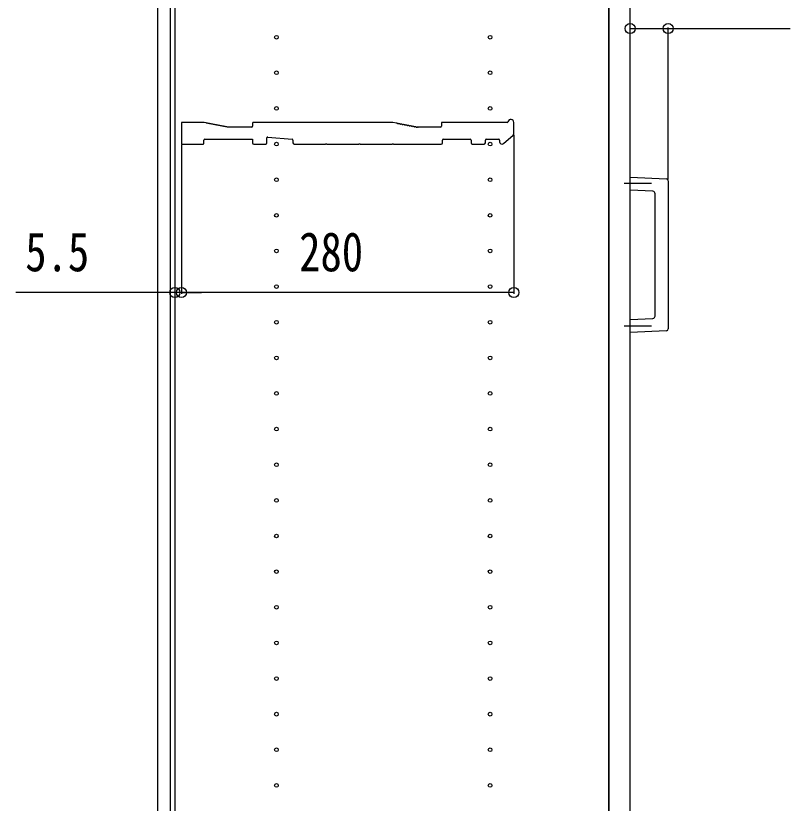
# Model space of a CAD drawing. Units: millimetres, scale not verified. Extents: x -4205 to 4205, y -2970 to 2970.
# Drawn here: x -3624 to -2972, y -932 to -269 of the extents above; entities that cross this region are included whole.
import ezdxf
from ezdxf.enums import TextEntityAlignment as Align

# ---------------------------------------------------------------- set-up
doc = ezdxf.new("R2010")
doc.units = ezdxf.units.MM
doc.header["$LTSCALE"] = 20
for name, color, linetype in [('0-2_YKK_11', 7, 'Continuous'), ('0-3_YKK_12', 2, 'Continuous'), ('0-4_YKK_13', 4, 'Continuous'), ('0-5_YKK_D', 6, 'Continuous')]:
    doc.layers.add(name, color=color, linetype=linetype)
doc.styles.add('ＭＳ ゴシック', font='')
doc.styles.get('ＭＳ ゴシック').set_extended_font_data('MS Gothic')

msp = doc.modelspace()

# ---------------------------------------------------------------- linework, layer by layer
at = {"layer": '0-2_YKK_11'}
for p, q in [((-3484.98, -359.4), (-3484.98, -376.3)), ((-3481.48, -358.7), (-3484.28, -358.7)), ((-3480.73, -358.97), (-3480.92, -358.9)), ((-3479.23, -358.97), (-3480.73, -358.97)), ((-3479.04, -358.9), (-3479.23, -358.97)), ((-3477.54, -358.9), (-3477.92, -358.9)), ((-3476.04, -358.9), (-3476.42, -358.9)), ((-3474.54, -358.9), (-3474.92, -358.9)), ((-3473.04, -358.9), (-3473.42, -358.9)), ((-3471.54, -358.9), (-3471.92, -358.9)), ((-3470.04, -358.9), (-3470.42, -358.9)), ((-3468.54, -358.9), (-3468.92, -358.9)), ((-3467.04, -358.9), (-3467.42, -358.9)), ((-3466.05, -358.7), (-3466.48, -358.7)), ((-3464.34, -359.01), (-3465.92, -358.71)), ((-3463.46, -359.39), (-3463.83, -359.31)), ((-3461.98, -359.67), (-3462.36, -359.59)), ((-3460.51, -359.95), (-3460.88, -359.88)), ((-3459.04, -360.23), (-3459.41, -360.16)), ((-3457.56, -360.51), (-3457.94, -360.44)), ((-3456.09, -360.79), (-3456.46, -360.72)), ((-3454.61, -361.07), (-3454.99, -361)), ((-3453.14, -361.35), (-3453.52, -361.28)), ((-3451.67, -361.63), (-3452.04, -361.56)), ((-3450.19, -361.91), (-3450.57, -361.84)), ((-3448.72, -362.19), (-3449.1, -362.12)), ((-3447.25, -362.47), (-3447.62, -362.4)), ((-3445.77, -362.75), (-3446.15, -362.68)), ((-3445.05, -362.69), (-3445.19, -362.66)), ((-3444.48, -362.7), (-3444.91, -362.7)), ((-3443.54, -362.9), (-3443.92, -362.9)), ((-3442.04, -362.9), (-3442.42, -362.9)), ((-3440.54, -362.9), (-3440.92, -362.9)), ((-3439.04, -362.9), (-3439.42, -362.9)), ((-3437.54, -362.9), (-3437.92, -362.9)), ((-3436.04, -362.9), (-3436.42, -362.9)), ((-3434.54, -362.9), (-3434.92, -362.9)), ((-3433.04, -362.9), (-3433.42, -362.9)), ((-3431.54, -362.9), (-3431.92, -362.9)), ((-3430.04, -362.9), (-3430.42, -362.9)), ((-3428.54, -362.9), (-3428.92, -362.9)), ((-3427.04, -362.9), (-3427.42, -362.9)), ((-3425.68, -362.7), (-3426.48, -362.7)), ((-3424.98, -359.4), (-3424.98, -362)), ((-3423.48, -358.7), (-3424.28, -358.7)), ((-3422.54, -358.9), (-3422.92, -358.9)), ((-3421.04, -358.9), (-3421.42, -358.9)), ((-3419.54, -358.9), (-3419.92, -358.9)), ((-3418.04, -358.9), (-3418.42, -358.9)), ((-3416.54, -358.9), (-3416.92, -358.9)), ((-3415.04, -358.9), (-3415.42, -358.9)), ((-3413.54, -358.9), (-3413.92, -358.9)), ((-3412.04, -358.9), (-3412.42, -358.9)), ((-3410.54, -358.9), (-3410.92, -358.9)), ((-3409.04, -358.9), (-3409.42, -358.9)), ((-3407.54, -358.9), (-3407.92, -358.9)), ((-3406.04, -358.9), (-3406.42, -358.9)), ((-3404.54, -358.9), (-3404.92, -358.9)), ((-3403.04, -358.9), (-3403.42, -358.9)), ((-3401.54, -358.9), (-3401.92, -358.9)), ((-3400.04, -358.9), (-3400.42, -358.9)), ((-3398.54, -358.9), (-3398.92, -358.9)), ((-3397.04, -358.9), (-3397.42, -358.9)), ((-3395.54, -358.9), (-3395.92, -358.9)), ((-3394.04, -358.9), (-3394.42, -358.9)), ((-3392.54, -358.9), (-3392.92, -358.9)), ((-3391.04, -358.9), (-3391.42, -358.9)), ((-3389.54, -358.9), (-3389.92, -358.9)), ((-3388.04, -358.9), (-3388.42, -358.9)), ((-3386.54, -358.9), (-3386.92, -358.9)), ((-3385.04, -358.9), (-3385.42, -358.9)), ((-3383.54, -358.9), (-3383.92, -358.9)), ((-3382.04, -358.9), (-3382.42, -358.9)), ((-3380.54, -358.9), (-3380.92, -358.9)), ((-3379.04, -358.9), (-3379.42, -358.9)), ((-3377.54, -358.9), (-3377.92, -358.9)), ((-3376.04, -358.9), (-3376.42, -358.9)), ((-3374.54, -358.9), (-3374.92, -358.9)), ((-3373.04, -358.9), (-3373.42, -358.9)), ((-3371.54, -358.9), (-3371.92, -358.9)), ((-3370.04, -358.9), (-3370.42, -358.9)), ((-3368.54, -358.9), (-3368.92, -358.9)), ((-3367.04, -358.9), (-3367.42, -358.9)), ((-3365.54, -358.9), (-3365.92, -358.9)), ((-3364.04, -358.9), (-3364.42, -358.9)), ((-3362.54, -358.9), (-3362.92, -358.9)), ((-3361.04, -358.9), (-3361.42, -358.9)), ((-3359.54, -358.9), (-3359.92, -358.9)), ((-3358.04, -358.9), (-3358.42, -358.9)), ((-3356.54, -358.9), (-3356.92, -358.9)), ((-3355.04, -358.9), (-3355.42, -358.9)), ((-3353.54, -358.9), (-3353.92, -358.9)), ((-3352.04, -358.9), (-3352.42, -358.9)), ((-3350.54, -358.9), (-3350.92, -358.9)), ((-3349.04, -358.9), (-3349.42, -358.9)), ((-3347.54, -358.9), (-3347.92, -358.9)), ((-3346.04, -358.9), (-3346.42, -358.9)), ((-3344.54, -358.9), (-3344.92, -358.9)), ((-3343.04, -358.9), (-3343.42, -358.9)), ((-3341.54, -358.9), (-3341.92, -358.9)), ((-3340.04, -358.9), (-3340.42, -358.9)), ((-3338.54, -358.9), (-3338.92, -358.9)), ((-3337.04, -358.9), (-3337.42, -358.9)), ((-3335.54, -358.9), (-3335.92, -358.9)), ((-3334.04, -358.9), (-3334.42, -358.9)), ((-3332.54, -358.9), (-3332.92, -358.9)), ((-3331.04, -358.9), (-3331.42, -358.9)), ((-3329.54, -358.9), (-3329.92, -358.9)), ((-3328.04, -358.9), (-3328.42, -358.9)), ((-3326.54, -358.9), (-3326.92, -358.9)), ((-3325.04, -358.9), (-3325.42, -358.9)), ((-3323.54, -358.9), (-3323.92, -358.9)), ((-3322.04, -358.9), (-3322.42, -358.9)), ((-3320.54, -358.9), (-3320.92, -358.9)), ((-3319.04, -358.9), (-3319.42, -358.9)), ((-3317.54, -358.9), (-3317.92, -358.9)), ((-3316.04, -358.9), (-3316.42, -358.9)), ((-3314.54, -358.9), (-3314.92, -358.9)), ((-3313.04, -358.9), (-3313.42, -358.9)), ((-3311.54, -358.9), (-3311.92, -358.9)), ((-3310.04, -358.9), (-3310.42, -358.9)), ((-3308.54, -358.9), (-3308.92, -358.9)), ((-3303.36, -359.59), (-3302.98, -359.67)), ((-3301.88, -359.88), (-3301.51, -359.95)), ((-3300.41, -360.16), (-3300.04, -360.23)), ((-3298.94, -360.44), (-3298.56, -360.51)), ((-3297.46, -360.72), (-3297.09, -360.79)), ((-3295.99, -361), (-3295.61, -361.07)), ((-3294.52, -361.28), (-3294.14, -361.35)), ((-3293.04, -361.56), (-3292.67, -361.63)), ((-3291.57, -361.84), (-3291.19, -361.91)), ((-3290.1, -362.12), (-3289.72, -362.19)), ((-3288.62, -362.4), (-3288.25, -362.47)), ((-3287.15, -362.68), (-3286.77, -362.75)), ((-3284.54, -362.9), (-3284.92, -362.9)), ((-3283.04, -362.9), (-3283.42, -362.9)), ((-3281.54, -362.9), (-3281.92, -362.9)), ((-3280.04, -362.9), (-3280.42, -362.9)), ((-3278.54, -362.9), (-3278.92, -362.9)), ((-3277.04, -362.9), (-3277.42, -362.9)), ((-3275.54, -362.9), (-3275.92, -362.9)), ((-3274.04, -362.9), (-3274.42, -362.9)), ((-3272.54, -362.9), (-3272.92, -362.9)), ((-3271.04, -362.9), (-3271.42, -362.9)), ((-3269.54, -362.9), (-3269.92, -362.9)), ((-3268.04, -362.9), (-3268.42, -362.9)), ((-3266.68, -362.7), (-3267.48, -362.7)), ((-3265.98, -359.4), (-3265.98, -362)), ((-3264.48, -358.7), (-3265.28, -358.7)), ((-3263.54, -358.9), (-3263.92, -358.9)), ((-3262.04, -358.9), (-3262.42, -358.9)), ((-3260.54, -358.9), (-3260.92, -358.9)), ((-3259.04, -358.9), (-3259.42, -358.9)), ((-3257.54, -358.9), (-3257.92, -358.9)), ((-3256.04, -358.9), (-3256.42, -358.9)), ((-3254.54, -358.9), (-3254.92, -358.9)), ((-3253.04, -358.9), (-3253.42, -358.9)), ((-3251.54, -358.9), (-3251.92, -358.9)), ((-3250.04, -358.9), (-3250.42, -358.9)), ((-3248.54, -358.9), (-3248.92, -358.9)), ((-3247.04, -358.9), (-3247.42, -358.9)), ((-3245.54, -358.9), (-3245.92, -358.9)), ((-3244.04, -358.9), (-3244.42, -358.9)), ((-3242.54, -358.9), (-3242.92, -358.9)), ((-3241.04, -358.9), (-3241.42, -358.9)), ((-3239.54, -358.9), (-3239.92, -358.9)), ((-3238.04, -358.9), (-3238.42, -358.9)), ((-3236.54, -358.9), (-3236.92, -358.9)), ((-3235.04, -358.9), (-3235.42, -358.9)), ((-3233.54, -358.9), (-3233.92, -358.9)), ((-3232.04, -358.9), (-3232.42, -358.9)), ((-3230.54, -358.9), (-3230.92, -358.9)), ((-3229.04, -358.9), (-3229.42, -358.9)), ((-3227.54, -358.9), (-3227.92, -358.9)), ((-3226.04, -358.9), (-3226.42, -358.9)), ((-3224.54, -358.9), (-3224.92, -358.9)), ((-3223.04, -358.9), (-3223.42, -358.9)), ((-3221.54, -358.9), (-3221.92, -358.9)), ((-3220.04, -358.9), (-3220.42, -358.9)), ((-3218.54, -358.9), (-3218.92, -358.9)), ((-3217.04, -358.9), (-3217.42, -358.9)), ((-3215.54, -358.9), (-3215.92, -358.9)), ((-3214.04, -358.9), (-3214.42, -358.9)), ((-3212.54, -358.9), (-3212.92, -358.9)), ((-3210.6, -358.7), (-3211.98, -358.7)), ((-3204.98, -368.09), (-3204.98, -358.7)), ((-3412.22, -371.07), (-3391.62, -372.94)), ((-3213.67, -376.51), (-3205.67, -369.6)), ((-3484.28, -377), (-3466.68, -377)), ((-3465.98, -376.3), (-3465.98, -373.7)), ((-3423.98, -377), (-3413.98, -377)), ((-3412.98, -376), (-3412.98, -371.77)), ((-3390.98, -373.64), (-3390.98, -376)), ((-3265.18, -376), (-3265.18, -373.7)), ((-3264.48, -373), (-3241.68, -373)), ((-3240.98, -373.7), (-3240.98, -376)), ((-3239.98, -377), (-3229.98, -377)), ((-3228.98, -376), (-3228.98, -373.7)), ((-3228.28, -373), (-3217.68, -373)), ((-3216.98, -373.7), (-3216.98, -375))]:
    msp.add_line(p, q, dxfattribs=at)
for points in [[(-3303.87, -359.29), (-3306.98, -358.7), (-3307.98, -358.7)], [(-3286.05, -362.69), (-3286.19, -362.66), (-3286.05, -362.69)], [(-3285.91, -362.7), (-3285.48, -362.7), (-3285.91, -362.7)], [(-3465.28, -373), (-3424.98, -373), (-3424.98, -376)], [(-3389.98, -377), (-3363.55, -377), (-3363.31, -376.87), (-3362.65, -376.87), (-3362.41, -377), (-3335.55, -377), (-3335.31, -376.87), (-3334.65, -376.87), (-3334.41, -377), (-3307.55, -377), (-3307.31, -376.87), (-3306.65, -376.87), (-3306.41, -377), (-3266.18, -377)]]:
    msp.add_lwpolyline(points, dxfattribs=at)
for centre, radius, start, end in [((-3207.48, -358.7), 2.5, 0, 167.36437), ((-3484.28, -359.4), 0.7, 90, 180), ((-3481.48, -359.58), 0.88, 50.46055, 90), ((-3478.48, -359.58), 0.88, 50.536, 129.53945), ((-3476.98, -359.58), 0.88, 50.536, 129.464), ((-3475.48, -359.58), 0.88, 50.536, 129.464), ((-3473.98, -359.58), 0.88, 50.536, 129.464), ((-3472.48, -359.58), 0.88, 50.536, 129.464), ((-3470.98, -359.58), 0.88, 50.536, 129.464), ((-3469.48, -359.58), 0.88, 50.536, 129.464), ((-3467.98, -359.58), 0.88, 50.536, 129.464), ((-3466.48, -359.58), 0.88, 90, 129.464), ((-3466.05, -359.4), 0.7, 79.2157, 90), ((-3464.51, -359.88), 0.88, 39.75171, 79.2157), ((-3463.03, -360.16), 0.88, 39.75171, 118.6797), ((-3461.56, -360.44), 0.88, 39.75171, 118.6797), ((-3460.09, -360.72), 0.88, 39.75171, 118.6797), ((-3458.61, -361), 0.88, 39.75171, 118.6797), ((-3457.14, -361.28), 0.88, 39.75171, 118.6797), ((-3455.67, -361.56), 0.88, 39.75171, 118.6797), ((-3454.19, -361.84), 0.88, 39.75171, 118.6797), ((-3452.72, -362.12), 0.88, 39.75171, 118.6797), ((-3451.25, -362.4), 0.88, 39.75171, 118.6797), ((-3449.77, -362.68), 0.88, 39.75171, 118.6797), ((-3448.3, -362.96), 0.88, 39.75171, 118.6797), ((-3446.82, -363.24), 0.88, 39.75171, 118.6797), ((-3445.35, -363.53), 0.88, 79.2157, 118.6797), ((-3444.91, -362), 0.7, 259.2157, 270), ((-3444.48, -363.58), 0.88, 50.536, 90), ((-3442.98, -363.58), 0.88, 50.536, 129.464), ((-3441.48, -363.58), 0.88, 50.536, 129.464), ((-3439.98, -363.58), 0.88, 50.536, 129.464), ((-3438.48, -363.58), 0.88, 50.536, 129.464), ((-3436.98, -363.58), 0.88, 50.536, 129.464), ((-3435.48, -363.58), 0.88, 50.536, 129.464), ((-3433.98, -363.58), 0.88, 50.536, 129.464), ((-3432.48, -363.58), 0.88, 50.536, 129.464), ((-3430.98, -363.58), 0.88, 50.536, 129.464), ((-3429.48, -363.58), 0.88, 50.536, 129.464), ((-3427.98, -363.58), 0.88, 50.536, 129.464), ((-3426.48, -363.58), 0.88, 90, 129.464), ((-3425.68, -362), 0.7, 270, 0), ((-3424.28, -359.4), 0.7, 90, 180), ((-3423.48, -359.58), 0.88, 50.536, 90), ((-3421.98, -359.58), 0.88, 50.536, 129.464), ((-3420.48, -359.58), 0.88, 50.536, 129.464), ((-3418.98, -359.58), 0.88, 50.536, 129.464), ((-3417.48, -359.58), 0.88, 50.536, 129.464), ((-3415.98, -359.58), 0.88, 50.536, 129.464), ((-3414.48, -359.58), 0.88, 50.536, 129.464), ((-3412.98, -359.58), 0.88, 50.536, 129.464), ((-3411.48, -359.58), 0.88, 50.536, 129.464), ((-3409.98, -359.58), 0.88, 50.536, 129.464), ((-3408.48, -359.58), 0.88, 50.536, 129.464), ((-3406.98, -359.58), 0.88, 50.536, 129.464), ((-3405.48, -359.58), 0.88, 50.536, 129.464), ((-3403.98, -359.58), 0.88, 50.536, 129.464), ((-3402.48, -359.58), 0.88, 50.536, 129.464), ((-3400.98, -359.58), 0.88, 50.536, 129.464), ((-3399.48, -359.58), 0.88, 50.536, 129.464), ((-3397.98, -359.58), 0.88, 50.536, 129.464), ((-3396.48, -359.58), 0.88, 50.536, 129.464), ((-3394.98, -359.58), 0.88, 50.536, 129.464), ((-3393.48, -359.58), 0.88, 50.536, 129.464), ((-3391.98, -359.58), 0.88, 50.536, 129.464), ((-3390.48, -359.58), 0.88, 50.536, 129.464), ((-3388.98, -359.58), 0.88, 50.536, 129.464), ((-3387.48, -359.58), 0.88, 50.536, 129.464), ((-3385.98, -359.58), 0.88, 50.536, 129.464), ((-3384.48, -359.58), 0.88, 50.536, 129.464), ((-3382.98, -359.58), 0.88, 50.536, 129.464), ((-3381.48, -359.58), 0.88, 50.536, 129.464), ((-3379.98, -359.58), 0.88, 50.536, 129.464), ((-3378.48, -359.58), 0.88, 50.536, 129.464), ((-3376.98, -359.58), 0.88, 50.536, 129.464), ((-3375.48, -359.58), 0.88, 50.536, 129.464), ((-3373.98, -359.58), 0.88, 50.536, 129.464), ((-3372.48, -359.58), 0.88, 50.536, 129.464), ((-3370.98, -359.58), 0.88, 50.536, 129.464), ((-3369.48, -359.58), 0.88, 50.536, 129.464), ((-3367.98, -359.58), 0.88, 50.536, 129.464), ((-3366.48, -359.58), 0.88, 50.536, 129.464), ((-3364.98, -359.58), 0.88, 50.536, 129.464), ((-3363.48, -359.58), 0.88, 50.536, 129.464), ((-3361.98, -359.58), 0.88, 50.536, 129.464), ((-3360.48, -359.58), 0.88, 50.536, 129.464), ((-3358.98, -359.58), 0.88, 50.536, 129.464), ((-3357.48, -359.58), 0.88, 50.536, 129.464), ((-3355.98, -359.58), 0.88, 50.536, 129.464), ((-3354.48, -359.58), 0.88, 50.536, 129.464), ((-3352.98, -359.58), 0.88, 50.536, 129.464), ((-3351.48, -359.58), 0.88, 50.536, 129.464), ((-3349.98, -359.58), 0.88, 50.536, 129.464), ((-3348.48, -359.58), 0.88, 50.536, 129.464), ((-3346.98, -359.58), 0.88, 50.536, 129.464), ((-3345.48, -359.58), 0.88, 50.536, 129.464), ((-3343.98, -359.58), 0.88, 50.536, 129.464), ((-3342.48, -359.58), 0.88, 50.536, 129.464), ((-3340.98, -359.58), 0.88, 50.536, 129.464), ((-3339.48, -359.58), 0.88, 50.536, 129.464), ((-3337.98, -359.58), 0.88, 50.536, 129.464), ((-3336.48, -359.58), 0.88, 50.536, 129.464), ((-3334.98, -359.58), 0.88, 50.536, 129.464), ((-3333.48, -359.58), 0.88, 50.536, 129.464), ((-3331.98, -359.58), 0.88, 50.536, 129.464), ((-3330.48, -359.58), 0.88, 50.536, 129.464), ((-3328.98, -359.58), 0.88, 50.536, 129.464), ((-3327.48, -359.58), 0.88, 50.536, 129.464), ((-3325.98, -359.58), 0.88, 50.536, 129.464), ((-3324.48, -359.58), 0.88, 50.536, 129.464), ((-3322.98, -359.58), 0.88, 50.536, 129.464), ((-3321.48, -359.58), 0.88, 50.536, 129.464), ((-3319.98, -359.58), 0.88, 50.536, 129.464), ((-3318.48, -359.58), 0.88, 50.536, 129.464), ((-3316.98, -359.58), 0.88, 50.536, 129.464), ((-3315.48, -359.58), 0.88, 50.536, 129.464), ((-3313.98, -359.58), 0.88, 50.536, 129.464), ((-3312.48, -359.58), 0.88, 50.536, 129.464), ((-3310.98, -359.58), 0.88, 50.536, 129.464), ((-3309.48, -359.58), 0.88, 50.536, 129.464), ((-3307.98, -359.58), 0.88, 90, 129.464), ((-3304.03, -360.16), 0.88, 39.75171, 79.2157), ((-3302.56, -360.44), 0.88, 39.75171, 118.6797), ((-3301.09, -360.72), 0.88, 39.75171, 118.6797), ((-3299.61, -361), 0.88, 39.75171, 118.6797), ((-3298.14, -361.28), 0.88, 39.75171, 118.6797), ((-3296.67, -361.56), 0.88, 39.75171, 118.6797), ((-3295.19, -361.84), 0.88, 39.75171, 118.6797), ((-3293.72, -362.12), 0.88, 39.75171, 118.6797), ((-3292.25, -362.4), 0.88, 39.75171, 118.6797), ((-3290.77, -362.68), 0.88, 39.75171, 118.6797), ((-3289.3, -362.96), 0.88, 39.75171, 118.6797), ((-3287.82, -363.24), 0.88, 39.75171, 118.6797), ((-3286.35, -363.53), 0.88, 79.2157, 118.6797), ((-3285.91, -362), 0.7, 259.2157, 270), ((-3285.91, -362), 0.7, 259.2157, 270), ((-3285.48, -363.58), 0.88, 50.536, 90), ((-3283.98, -363.58), 0.88, 50.536, 129.464), ((-3282.48, -363.58), 0.88, 50.536, 129.464), ((-3280.98, -363.58), 0.88, 50.536, 129.464), ((-3279.48, -363.58), 0.88, 50.536, 129.464), ((-3277.98, -363.58), 0.88, 50.536, 129.464), ((-3276.48, -363.58), 0.88, 50.536, 129.464), ((-3274.98, -363.58), 0.88, 50.536, 129.464), ((-3273.48, -363.58), 0.88, 50.536, 129.464), ((-3271.98, -363.58), 0.88, 50.536, 129.464), ((-3270.48, -363.58), 0.88, 50.536, 129.464), ((-3268.98, -363.58), 0.88, 50.536, 129.464), ((-3267.48, -363.58), 0.88, 90, 129.464), ((-3266.68, -362), 0.7, 270, 0), ((-3265.28, -359.4), 0.7, 90, 180), ((-3264.48, -359.58), 0.88, 50.536, 90), ((-3262.98, -359.58), 0.88, 50.536, 129.464), ((-3261.48, -359.58), 0.88, 50.536, 129.464), ((-3259.98, -359.58), 0.88, 50.536, 129.464), ((-3258.48, -359.58), 0.88, 50.536, 129.464), ((-3256.98, -359.58), 0.88, 50.536, 129.464), ((-3255.48, -359.58), 0.88, 50.536, 129.464), ((-3253.98, -359.58), 0.88, 50.536, 129.464), ((-3252.48, -359.58), 0.88, 50.536, 129.464), ((-3250.98, -359.58), 0.88, 50.536, 129.464), ((-3249.48, -359.58), 0.88, 50.536, 129.464), ((-3247.98, -359.58), 0.88, 50.536, 129.464), ((-3246.48, -359.58), 0.88, 50.536, 129.464), ((-3244.98, -359.58), 0.88, 50.536, 129.464), ((-3243.48, -359.58), 0.88, 50.536, 129.464), ((-3241.98, -359.58), 0.88, 50.536, 129.464), ((-3240.48, -359.58), 0.88, 50.536, 129.464), ((-3238.98, -359.58), 0.88, 50.536, 129.464), ((-3237.48, -359.58), 0.88, 50.536, 129.464), ((-3235.98, -359.58), 0.88, 50.536, 129.464), ((-3234.48, -359.58), 0.88, 50.536, 129.464), ((-3232.98, -359.58), 0.88, 50.536, 129.464), ((-3231.48, -359.58), 0.88, 50.536, 129.464), ((-3229.98, -359.58), 0.88, 50.536, 129.464), ((-3228.48, -359.58), 0.88, 50.536, 129.464), ((-3226.98, -359.58), 0.88, 50.536, 129.464), ((-3225.48, -359.58), 0.88, 50.536, 129.464), ((-3223.98, -359.58), 0.88, 50.536, 129.464), ((-3222.48, -359.58), 0.88, 50.536, 129.464), ((-3220.98, -359.58), 0.88, 50.536, 129.464), ((-3219.48, -359.58), 0.88, 50.536, 129.464), ((-3217.98, -359.58), 0.88, 50.536, 129.464), ((-3216.48, -359.58), 0.88, 50.536, 129.464), ((-3214.98, -359.58), 0.88, 50.536, 129.464), ((-3213.48, -359.58), 0.88, 50.536, 129.464), ((-3211.98, -359.58), 0.88, 90, 129.464), ((-3210.6, -358), 0.7, 270, 347.36437), ((-3412.28, -371.77), 0.7, 84.80557, 180), ((-3206.98, -368.09), 2, 310.83872, 0), ((-3484.28, -376.3), 0.7, 180, 270), ((-3466.68, -376.3), 0.7, 270, 0), ((-3465.28, -373.7), 0.7, 90, 180), ((-3423.98, -376), 1, 180, 270), ((-3413.98, -376), 1, 270, 0), ((-3391.68, -373.64), 0.7, 0, 84.80557), ((-3389.98, -376), 1, 180, 270), ((-3266.18, -376), 1, 270, 0), ((-3264.48, -373.7), 0.7, 90, 180), ((-3241.68, -373.7), 0.7, 0, 90), ((-3239.98, -376), 1, 180, 270), ((-3229.98, -376), 1, 270, 0), ((-3228.28, -373.7), 0.7, 90, 180), ((-3217.68, -373.7), 0.7, 0, 90), ((-3214.98, -375), 2, 180, 310.83872)]:
    msp.add_arc(centre, radius, start, end, dxfattribs=at)
at = {"layer": '0-3_YKK_12'}
for p, q in [((-3494.48, 843.5), (-3494.48, -1327.5)), ((-3490.48, 843.5), (-3490.48, -1327.5))]:
    msp.add_line(p, q, dxfattribs=at)
for points in [[(-3504.98, -1337), (-3124.98, -1337), (-3124.98, 853), (-3504.98, 853)], [(-3124.98, -1334), (-3106.98, -1334), (-3106.98, 850), (-3124.98, 850)]]:
    msp.add_lwpolyline(points, close=True, dxfattribs=at)
for centre in [(-3404.98, -287), (-3224.98, -287), (-3404.98, -317), (-3224.98, -317), (-3404.98, -347), (-3224.98, -347), (-3404.98, -377), (-3224.98, -377), (-3404.98, -407), (-3224.98, -407), (-3404.98, -437), (-3224.98, -437), (-3404.98, -467), (-3224.98, -467), (-3404.98, -497), (-3224.98, -497), (-3404.98, -527), (-3224.98, -527), (-3404.98, -557), (-3224.98, -557), (-3404.98, -587), (-3224.98, -587), (-3404.98, -617), (-3224.98, -617), (-3404.98, -647), (-3224.98, -647), (-3404.98, -677), (-3224.98, -677), (-3404.98, -707), (-3224.98, -707), (-3404.98, -737), (-3224.98, -737), (-3404.98, -767), (-3224.98, -767), (-3404.98, -797), (-3224.98, -797), (-3404.98, -827), (-3224.98, -827), (-3404.98, -857), (-3224.98, -857), (-3404.98, -887), (-3224.98, -887), (-3404.98, -917), (-3224.98, -917)]:
    msp.add_circle(centre, 1.55, dxfattribs=at)
at = {"layer": '0-4_YKK_13'}
for p, q in [((-3088.93, -410.27), (-3112.08, -410.27)), ((-3106.98, -404.76), (-3076.4, -406.36)), ((-3106.98, -415.78), (-3106.98, -404.76)), ((-3074.98, -407.86), (-3074.98, -532.67)), ((-3087.88, -416.78), (-3106.98, -415.78)), ((-3085.98, -521.76), (-3085.98, -418.77)), ((-3088.93, -530.27), (-3112.08, -530.27))]:
    msp.add_line(p, q, dxfattribs=at)
msp.add_lwpolyline([(-3076.4, -534.17), (-3106.98, -535.78), (-3106.98, -524.76), (-3087.88, -523.76)], dxfattribs=at)
for centre, radius, start, end in [((-3076.48, -407.86), 1.5, 359.78876, 87.2363), ((-3087.98, -418.77), 2, 0.20478, 86.80473), ((-3087.98, -521.76), 2, 273.20478, 359.80473), ((-3076.48, -532.67), 1.5, 272.78876, 0.2363)]:
    msp.add_arc(centre, radius, start, end, dxfattribs=at)
at = {"layer": '0-5_YKK_D'}
for p, q in [((-3074.98, -406.87), (-3074.98, -278.76)), ((-3204.98, -369.09), (-3204.98, -503)), ((-3484.98, -377.3), (-3484.98, -503)), ((-3484.98, -377.3), (-3484.98, -503)), ((-3490.48, -502), (-3624.48, -502)), ((-3484.98, -502), (-3490.48, -502)), ((-3204.98, -502), (-3484.98, -502)), ((-3484.98, -502), (-3467.98, -502))]:
    msp.add_line(p, q, dxfattribs=at)
msp.add_lwpolyline([(-3106.98, -279.76), (-3074.98, -279.76), (-2972.18, -279.76)], dxfattribs=at)
for centre in [(-3106.98, -279.76), (-3074.98, -279.76), (-3490.48, -502), (-3484.98, -502), (-3484.98, -502), (-3204.98, -502)]:
    msp.add_circle(centre, 4.25, dxfattribs=at)

# ---------------------------------------------------------------- texts
at = {"layer": '0-5_YKK_D', "style": 'ＭＳ ゴシック', "width": 0.8}
for s, p in [('5.5', (-3616.48, -494)), ('280', (-3385.78, -494))]:
    msp.add_text(s, height=32.99, dxfattribs=at).set_placement(p, align=Align.BOTTOM_LEFT)

doc.saveas('drawing.dxf')
